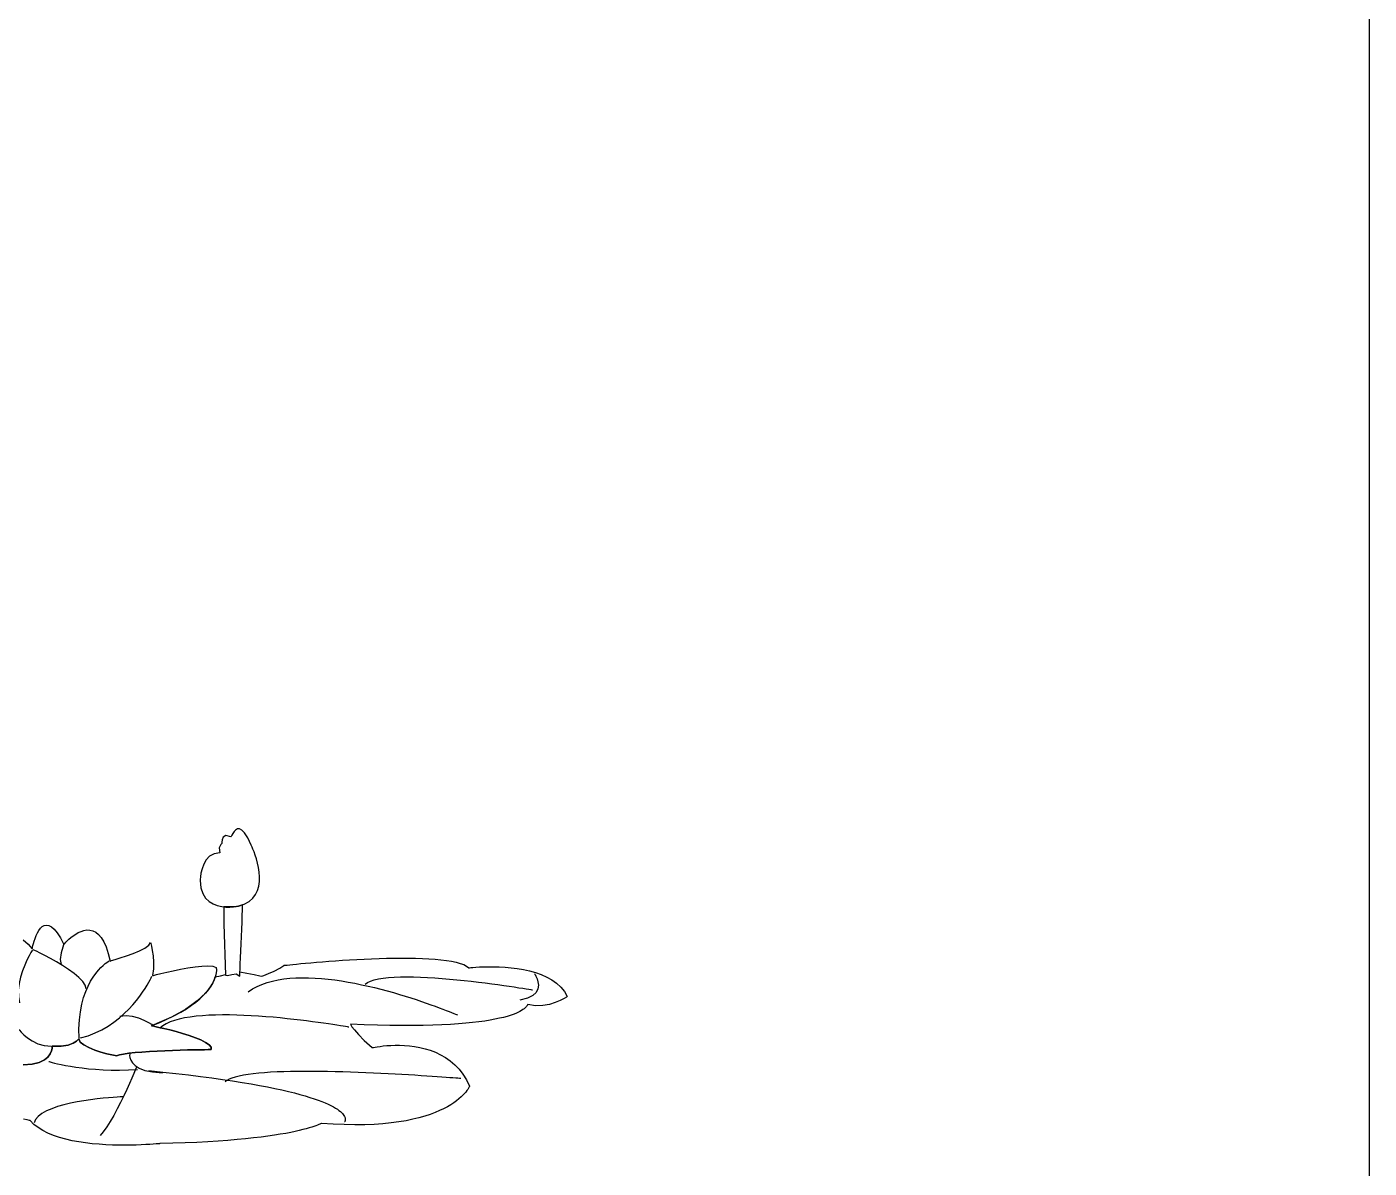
# Model space of a CAD drawing. Extents: x 40 to 170, y 25 to 272.
# Drawn here: x 122.88 to 170.31, y 171.24 to 211.58 of the extents above; entities that cross this region are included whole.
import ezdxf

# ---------------------------------------------------------------- set-up
doc = ezdxf.new("R2010")
doc.units = 0

msp = doc.modelspace()

# ---------------------------------------------------------------- linework, layer by layer
at = {"color": 250, "linetype": 'Continuous'}
for points in [[(39.6891, 271.7001), (170.3108, 271.7001), (170.3108, 25.3), (39.6891, 25.3), (39.6891, 271.7001)], [(129.7007, 182.3811), (129.499356, 182.353382), (129.341076, 182.266988), (129.220685, 182.138456), (129.133011, 181.984323), (129.072878, 181.821129), (129.035115, 181.665411), (129.014546, 181.533708), (129.005999, 181.442558), (129.0043, 181.4085), (129.031572, 181.153411), (129.098145, 180.947803), (129.1968, 180.786616), (129.32032, 180.664791), (129.461484, 180.577269), (129.613075, 180.518991), (129.767874, 180.484898), (129.918663, 180.46993), (130.058223, 180.469028), (130.179335, 180.477133), (130.274781, 180.489186), (130.337342, 180.500128), (130.3598, 180.5049), (130.565326, 180.574417), (130.732272, 180.667755), (130.863892, 180.781544), (130.96344, 180.912414), (131.034169, 181.056996), (131.079333, 181.211919), (131.102187, 181.373813), (131.105983, 181.539309), (131.093975, 181.705037), (131.069417, 181.867628), (131.035563, 182.02371), (130.995667, 182.169915), (130.952981, 182.302872), (130.91076, 182.419212), (130.872258, 182.515564), (130.840728, 182.58856), (130.819424, 182.634828), (130.8116, 182.651), (130.688855, 182.911923), (130.579043, 183.087255), (130.481656, 183.189982), (130.396183, 183.233085), (130.322116, 183.22955), (130.258945, 183.192359), (130.20616, 183.134496), (130.163253, 183.068946), (130.129713, 183.00869), (130.105032, 182.966714), (130.0887, 182.956), (129.917478, 182.996162), (129.822849, 182.944947), (129.782671, 182.849721), (129.774802, 182.75785), (129.7771, 182.7167), (129.736826, 182.679448), (129.679574, 182.567619), (129.7007, 182.3811)], [(129.9004, 178.0576), (129.978203, 178.048664), (130.12165, 178.087738), (130.280622, 178.104217), (130.405, 178.0275), (130.406538, 178.059132), (130.410825, 178.148455), (130.417376, 178.287113), (130.4257, 178.466746), (130.435312, 178.678997), (130.445722, 178.915509), (130.456444, 179.167922), (130.46699, 179.427879), (130.476871, 179.687023), (130.485601, 179.936995), (130.492691, 180.169437), (130.497653, 180.375991), (130.5, 180.5483), (130.3598, 180.5049), (130.288256, 180.491304), (130.102911, 180.471063), (129.8477, 180.475), (129.8477, 179.8799), (129.9004, 178.0576)], [(122.748881, 179.310426), (122.925219, 179.154403), (123.07, 178.9912), (123.072737, 179.005309), (123.081027, 179.044595), (123.094991, 179.104498), (123.11475, 179.18046), (123.140423, 179.267918), (123.172132, 179.362314), (123.209995, 179.459088), (123.254135, 179.55368), (123.304671, 179.641529), (123.361723, 179.718076), (123.425413, 179.77876), (123.495859, 179.819023), (123.573183, 179.834303), (123.657506, 179.820041), (123.748946, 179.771677), (123.847626, 179.684651), (123.953664, 179.554402), (124.067182, 179.376372), (124.1883, 179.146), (124.19639, 179.155523), (124.219784, 179.181922), (124.257167, 179.221941), (124.307223, 179.272328), (124.368637, 179.329825), (124.440094, 179.39118), (124.520278, 179.453137), (124.607874, 179.512441), (124.701568, 179.565838), (124.800043, 179.610073), (124.901984, 179.641891), (125.006077, 179.658037), (125.111006, 179.655257), (125.215456, 179.630296), (125.31811, 179.579899), (125.417656, 179.500812), (125.512776, 179.389779), (125.602155, 179.243546), (125.68448, 179.058859), (125.758433, 178.832462), (125.8227, 178.5611), (125.870535, 178.574458), (125.998938, 178.611887), (126.185252, 178.669422), (126.406823, 178.743098), (126.640996, 178.82895), (126.865115, 178.923011), (127.056525, 179.021317), (127.192572, 179.119902), (127.2506, 179.2148), (127.260735, 179.179792), (127.285321, 179.082192), (127.315628, 178.933134), (127.342929, 178.743752), (127.358494, 178.525179), (127.353594, 178.28855), (127.3195, 178.045), (127.356944, 178.054697), (127.46135, 178.081), (127.620833, 178.119727), (127.823504, 178.166696), (128.057476, 178.217727), (128.310863, 178.268638), (128.571776, 178.315246), (128.82833, 178.35337), (129.068636, 178.37883), (129.280808, 178.387442), (129.452958, 178.375026), (129.5732, 178.3374), (129.574753, 178.32942), (129.577881, 178.306073), (129.580286, 178.268249), (129.579673, 178.216839), (129.573744, 178.152733), (129.560202, 178.07682), (129.536751, 177.989992), (129.501094, 177.893138), (129.450935, 177.787148), (129.383975, 177.672913), (129.297919, 177.551322), (129.19047, 177.423266), (129.05933, 177.289636), (128.902204, 177.151321), (128.716794, 177.009211), (128.500803, 176.864197), (128.251935, 176.717168), (127.967893, 176.569016), (127.646381, 176.42063), (127.2851, 176.2729), (127.317658, 176.266235), (127.408637, 176.246969), (127.547992, 176.216191), (127.72568, 176.174993), (127.931656, 176.124466), (128.155878, 176.065701), (128.3883, 175.999788), (128.61888, 175.927818), (128.837572, 175.850882), (129.034335, 175.770072), (129.199122, 175.686478), (129.321892, 175.60119), (129.392599, 175.515301), (129.4012, 175.4299), (129.372279, 175.429686), (129.289844, 175.428906), (129.160387, 175.427348), (128.990401, 175.424803), (128.786378, 175.42106), (128.55481, 175.41591), (128.30219, 175.409143), (128.035009, 175.400548), (127.75976, 175.389916), (127.482936, 175.377036), (127.211029, 175.361699), (126.95053, 175.343693), (126.707932, 175.32281), (126.489728, 175.29884), (126.30241, 175.271571), (126.15247, 175.240795), (126.0464, 175.2063), (126.001534, 175.21562), (125.881192, 175.242636), (125.706756, 175.285933), (125.499608, 175.344098), (125.281133, 175.415714), (125.072711, 175.499367), (124.895727, 175.593642), (124.771562, 175.697125), (124.7216, 175.8084), (124.701692, 175.784504), (124.636867, 175.726196), (124.519475, 175.65355), (124.341867, 175.586637), (124.096392, 175.54553), (123.7754, 175.5503), (123.776261, 175.527871), (123.772095, 175.467709), (123.752778, 175.380504), (123.708187, 175.276946), (123.628198, 175.167725), (123.502689, 175.06353), (123.321535, 174.975051), (123.074613, 174.912978), (122.7518, 174.888)], [(123.0807, 178.9584), (123.064894, 178.932332), (123.022298, 178.858365), (122.960141, 178.74285), (122.885655, 178.592142), (122.80607, 178.412592), (122.728617, 178.210555), (122.660526, 177.992382), (122.609028, 177.764427), (122.581354, 177.533043), (122.584735, 177.304583), (122.6264, 177.0854)], [(124.9832, 177.5757), (124.948547, 177.702678), (124.858284, 177.838169), (124.722571, 177.978924), (124.551566, 178.121694), (124.355429, 178.26323), (124.14432, 178.400283), (123.928397, 178.529603), (123.71782, 178.647942), (123.522748, 178.752051), (123.353341, 178.83868), (123.219758, 178.904581), (123.132158, 178.946504), (123.1007, 178.9612)], [(124.1835, 179.1295), (124.15382, 179.045175), (124.096813, 178.84685), (124.060523, 178.6165), (124.093, 178.4361)], [(129.5388, 177.9967), (129.726388, 178.03815), (129.8998, 178.0793), (129.9004, 178.0576), (129.978203, 178.048664), (130.12165, 178.087738), (130.280622, 178.104217), (130.405, 178.0275), (130.4119, 178.1738), (130.659758, 178.133883), (130.912837, 178.083213), (131.109723, 178.039686), (131.189, 178.0212), (131.254988, 178.047023), (131.417864, 178.114122), (131.624996, 178.206938), (131.823752, 178.309917), (131.9615, 178.4075), (131.975318, 178.409015), (132.015774, 178.413372), (132.081371, 178.420292), (132.170614, 178.429496), (132.282007, 178.440704), (132.414052, 178.453636), (132.565254, 178.468012), (132.734116, 178.483553), (132.919142, 178.499979), (133.118835, 178.51701), (133.3317, 178.534367), (133.55624, 178.55177), (133.790959, 178.56894), (134.034361, 178.585596), (134.284948, 178.601459), (134.541226, 178.61625), (134.801697, 178.629688), (135.064865, 178.641494), (135.329235, 178.651389), (135.593309, 178.659092), (135.855591, 178.664324), (136.114586, 178.666805), (136.368796, 178.666257), (136.616726, 178.662398), (136.856879, 178.654949), (137.087759, 178.643631), (137.30787, 178.628164), (137.515714, 178.608268), (137.709797, 178.583664), (137.888622, 178.554071), (138.050692, 178.519211), (138.194511, 178.478804), (138.318583, 178.432569), (138.421411, 178.380228), (138.5015, 178.3215), (138.518492, 178.323469), (138.567599, 178.328602), (138.646018, 178.335735), (138.750946, 178.343705), (138.879582, 178.351348), (139.029122, 178.357503), (139.196763, 178.361005), (139.379703, 178.360691), (139.575139, 178.355399), (139.780268, 178.343964), (139.992288, 178.325225), (140.208395, 178.298018), (140.425788, 178.261179), (140.641662, 178.213545), (140.853217, 178.153954), (141.057648, 178.081243), (141.252154, 177.994247), (141.433931, 177.891804), (141.600177, 177.772752), (141.748089, 177.635925), (141.874864, 177.480162), (141.9777, 177.3043), (141.947921, 177.284426), (141.86312, 177.233636), (141.730107, 177.165181), (141.555688, 177.092312), (141.34667, 177.028279), (141.109861, 176.986333), (140.852069, 176.979723), (140.5801, 177.0217), (140.579506, 177.019494), (140.577241, 177.013067), (140.572576, 177.002705), (140.564786, 176.988696), (140.553142, 176.971326), (140.536919, 176.950883), (140.515388, 176.927652), (140.487823, 176.901921), (140.453497, 176.873977), (140.411683, 176.844105), (140.361653, 176.812594), (140.302681, 176.77973), (140.23404, 176.745799), (140.155003, 176.711089), (140.064842, 176.675885), (139.962831, 176.640476), (139.848243, 176.605148), (139.72035, 176.570188), (139.578426, 176.535881), (139.421743, 176.502516), (139.249574, 176.470379), (139.061193, 176.439757), (138.855872, 176.410936), (138.632885, 176.384204), (138.391504, 176.359846), (138.131003, 176.338151), (137.850653, 176.319405), (137.549729, 176.303894), (137.227503, 176.291905), (136.883248, 176.283725), (136.516237, 176.279642), (136.125744, 176.279941), (135.71104, 176.284909), (135.2714, 176.294834), (134.806095, 176.310002), (134.3144, 176.3307), (134.326692, 176.308305), (134.370833, 176.240541), (134.457725, 176.126538), (134.598267, 175.965426), (134.803358, 175.756337), (135.0839, 175.4984), (135.096132, 175.501062), (135.131707, 175.508241), (135.188943, 175.518723), (135.266156, 175.531298), (135.361666, 175.544754), (135.473788, 175.557877), (135.600841, 175.569457), (135.741143, 175.578281), (135.89301, 175.583137), (136.054761, 175.582813), (136.224713, 175.576097), (136.401183, 175.561778), (136.58249, 175.538642), (136.766951, 175.505479), (136.952883, 175.461075), (137.138604, 175.40422), (137.322432, 175.333701), (137.502684, 175.248305), (137.677677, 175.146822), (137.84573, 175.028038), (138.00516, 174.890743), (138.154284, 174.733723), (138.291421, 174.555768), (138.414887, 174.355664), (138.523, 174.1322), (138.52088, 174.127416), (138.514134, 174.113518), (138.502183, 174.091182), (138.48445, 174.061089), (138.460355, 174.023915), (138.429321, 173.98034), (138.39077, 173.931041), (138.344122, 173.876697), (138.2888, 173.817986), (138.224224, 173.755587), (138.149818, 173.690179), (138.065002, 173.622438), (137.969198, 173.553044), (137.861828, 173.482675), (137.742313, 173.412009), (137.610075, 173.341725), (137.464536, 173.272501), (137.305117, 173.205015), (137.13124, 173.139946), (136.942326, 173.077971), (136.737798, 173.019771), (136.517076, 172.966021), (136.279583, 172.917402), (136.024741, 172.874591), (135.75197, 172.838266), (135.460692, 172.809107), (135.150329, 172.78779), (134.820304, 172.774996), (134.470036, 172.771401), (134.098948, 172.777685), (133.706463, 172.794525), (133.292, 172.8226), (133.288583, 172.820596), (133.27793, 172.81475), (133.259434, 172.805313), (133.23249, 172.792534), (133.196492, 172.776663), (133.150834, 172.757949), (133.094912, 172.736643), (133.028119, 172.712994), (132.949851, 172.687252), (132.8595, 172.659667), (132.756462, 172.630488), (132.640131, 172.599966), (132.509902, 172.568351), (132.365168, 172.535891), (132.205325, 172.502838), (132.029766, 172.469439), (131.837887, 172.435947), (131.629081, 172.40261), (131.402743, 172.369677), (131.158267, 172.3374), (130.895047, 172.306027), (130.612479, 172.275809), (130.309956, 172.246995), (129.986874, 172.219835), (129.642625, 172.194579), (129.276605, 172.171477), (128.888208, 172.150778), (128.476829, 172.132732), (128.041861, 172.11759), (127.5827, 172.1056), (127.567221, 172.104048), (127.522176, 172.099832), (127.449653, 172.093613), (127.351741, 172.086052), (127.230528, 172.07781), (127.088104, 172.069549), (126.926555, 172.061928), (126.74797, 172.05561), (126.554439, 172.051255), (126.348049, 172.049525), (126.130889, 172.051079), (125.905048, 172.05658), (125.672613, 172.066687), (125.435673, 172.082063), (125.196316, 172.103369), (124.956632, 172.131264), (124.718708, 172.166411), (124.484632, 172.20947), (124.256495, 172.261102), (124.036382, 172.321968), (123.826384, 172.392729), (123.628589, 172.474047), (123.445084, 172.566582), (123.277959, 172.670995), (123.129301, 172.787947), (123.0012, 172.9181), (122.97307, 172.924752), (122.893613, 172.944247), (122.770231, 172.975896)], [(124.7272, 175.8287), (124.723295, 176.168825), (124.740061, 176.481974), (124.775019, 176.769063), (124.825688, 177.031006), (124.889591, 177.268716), (124.964248, 177.483107), (125.04718, 177.675095), (125.135907, 177.845592), (125.22795, 177.995513), (125.32083, 178.125771), (125.412068, 178.237282), (125.499185, 178.330959), (125.579701, 178.407717), (125.651138, 178.468468), (125.711015, 178.514128), (125.756854, 178.545611), (125.786175, 178.56383), (125.7965, 178.5697)], [(122.7518, 174.888), (123.074613, 174.912978), (123.321535, 174.975051), (123.502689, 175.06353), (123.628198, 175.167725), (123.708187, 175.276946), (123.752778, 175.380504), (123.772095, 175.467709), (123.776261, 175.527871), (123.7754, 175.5503), (124.096392, 175.54553), (124.341867, 175.586637), (124.519475, 175.65355), (124.636867, 175.726196), (124.701692, 175.784504), (124.7216, 175.8084), (124.771562, 175.697125), (124.895727, 175.593642), (125.072711, 175.499367), (125.281133, 175.415714), (125.499608, 175.344098), (125.706756, 175.285933), (125.881192, 175.242636), (126.001534, 175.21562), (126.0464, 175.2063), (126.15247, 175.240795), (126.30241, 175.271571), (126.489728, 175.29884), (126.707932, 175.32281), (126.95053, 175.343693), (127.211029, 175.361699), (127.482936, 175.377036), (127.75976, 175.389916), (128.035009, 175.400548), (128.30219, 175.409143), (128.55481, 175.41591), (128.786378, 175.42106), (128.990401, 175.424803), (129.160387, 175.427348), (129.289844, 175.428906), (129.372279, 175.429686), (129.4012, 175.4299), (129.392599, 175.515301), (129.321892, 175.60119), (129.199122, 175.686478), (129.034335, 175.770072), (128.837572, 175.850882), (128.61888, 175.927818), (128.3883, 175.999788), (128.155878, 176.065701), (127.931656, 176.124466), (127.72568, 176.174993), (127.547992, 176.216191), (127.408637, 176.246969), (127.317658, 176.266235), (127.2851, 176.2729), (127.583358, 176.393541), (127.854779, 176.514728), (128.100618, 176.635974), (128.322127, 176.756795), (128.52056, 176.876705), (128.69717, 176.995219), (128.853212, 177.111849), (128.989938, 177.226113), (129.108601, 177.337522), (129.210456, 177.445592), (129.296756, 177.549838), (129.368755, 177.649773), (129.427705, 177.744913), (129.47486, 177.834771), (129.511474, 177.918862), (129.5388, 177.9967)], [(124.7816, 175.8429), (125.049585, 175.921112), (125.301445, 176.018578), (125.537367, 176.132614), (125.757538, 176.260537), (125.962145, 176.399661), (126.151377, 176.547302), (126.325421, 176.700776), (126.484464, 176.857398), (126.628694, 177.014484), (126.758298, 177.16935), (126.873463, 177.319311), (126.974378, 177.461683), (127.061229, 177.593781), (127.134204, 177.712921), (127.19349, 177.816419), (127.239276, 177.901591), (127.271748, 177.965751), (127.291093, 178.006215), (127.2975, 178.0203)], [(130.7063, 177.4755), (130.857445, 177.574844), (131.019183, 177.661819), (131.190811, 177.736917), (131.371626, 177.800631), (131.560925, 177.853454), (131.758004, 177.895878), (131.962162, 177.928396), (132.172695, 177.9515), (132.388899, 177.965684), (132.610073, 177.97144), (132.835512, 177.96926), (133.064515, 177.959637), (133.296377, 177.943064), (133.530396, 177.920033), (133.76587, 177.891038), (134.002094, 177.85657), (134.238366, 177.817122), (134.473983, 177.773187), (134.708243, 177.725258), (134.940441, 177.673828), (135.169875, 177.619388), (135.395842, 177.562431), (135.617639, 177.503451), (135.834564, 177.442939), (136.045912, 177.381389), (136.250981, 177.319293), (136.449068, 177.257143), (136.63947, 177.195433), (136.821485, 177.134655), (136.994408, 177.075302), (137.157537, 177.017866), (137.310169, 176.962839), (137.451602, 176.910715), (137.581131, 176.861987), (137.698055, 176.817146), (137.801669, 176.776685), (137.891272, 176.741098), (137.966159, 176.710876), (138.025629, 176.686513), (138.068977, 176.668501), (138.095502, 176.657332), (138.1045, 176.6535)], [(134.8356, 177.7427), (134.919743, 177.802242), (135.027814, 177.853047), (135.158069, 177.895565), (135.308763, 177.930245), (135.478154, 177.957536), (135.664495, 177.977886), (135.866042, 177.991745), (136.081052, 177.999561), (136.307779, 178.001784), (136.54448, 177.998862), (136.789409, 177.991245), (137.040823, 177.979381), (137.296978, 177.963719), (137.556128, 177.944709), (137.816529, 177.922798), (138.076438, 177.898437), (138.334109, 177.872075), (138.587798, 177.844159), (138.835761, 177.815139), (139.076253, 177.785465), (139.307531, 177.755584), (139.527849, 177.725946), (139.735463, 177.697), (139.92863, 177.669195), (140.105603, 177.64298), (140.26464, 177.618804), (140.403996, 177.597115), (140.521926, 177.578363), (140.616685, 177.562996), (140.686531, 177.551464), (140.729717, 177.544216), (140.7445, 177.5417)], [(140.8249, 178.1044), (140.838485, 178.082856), (140.870879, 178.023689), (140.909542, 177.935099), (140.941934, 177.825286), (140.955513, 177.70245), (140.937738, 177.57479), (140.876071, 177.450505), (140.757969, 177.337795), (140.570892, 177.24486), (140.3023, 177.1799)], [(127.3313, 176.2942), (127.293576, 176.318178), (127.189743, 176.378272), (127.033812, 176.45672), (126.839792, 176.535758), (126.621694, 176.597626), (126.393526, 176.62456), (126.1693, 176.5988)], [(134.2574, 176.2261), (134.244677, 176.228319), (134.207374, 176.23472), (134.14679, 176.244918), (134.064221, 176.258529), (133.960966, 176.275167), (133.838325, 176.294448), (133.697593, 176.315986), (133.540071, 176.339398), (133.367055, 176.364298), (133.179844, 176.390302), (132.979736, 176.417025), (132.76803, 176.444081), (132.546023, 176.471087), (132.315013, 176.497658), (132.076299, 176.523408), (131.831179, 176.547952), (131.580951, 176.570907), (131.326912, 176.591888), (131.070363, 176.610508), (130.812599, 176.626385), (130.55492, 176.639132), (130.298623, 176.648366), (130.045007, 176.6537), (129.79537, 176.654752), (129.55101, 176.651135), (129.313226, 176.642465), (129.083314, 176.628358), (128.862574, 176.608428), (128.652303, 176.58229), (128.4538, 176.549561), (128.268363, 176.509854), (128.09729, 176.462786), (127.941879, 176.407971), (127.803428, 176.345025), (127.683236, 176.273563), (127.5826, 176.1932)], [(122.5986, 176.1397), (122.618357, 176.114202), (122.676686, 176.046981), (122.772175, 175.951945), (122.903413, 175.843), (123.068986, 175.734055), (123.267483, 175.639019), (123.497492, 175.571798), (123.7576, 175.5463)], [(126.5194, 175.2865), (126.516891, 175.268745), (126.515599, 175.220358), (126.524878, 175.14866), (126.554082, 175.060967), (126.612563, 174.9646), (126.709674, 174.866877), (126.854771, 174.775116), (127.057205, 174.696638), (127.32633, 174.638759), (127.6715, 174.6088)], [(123.6609, 175.0093), (123.673713, 175.005315), (123.711659, 174.994114), (123.774004, 174.976824), (123.860011, 174.954576), (123.968943, 174.928499), (124.100064, 174.899722), (124.252638, 174.869373), (124.425929, 174.838583), (124.619199, 174.80848), (124.831714, 174.780194), (125.062737, 174.754853), (125.31153, 174.733587), (125.577359, 174.717525), (125.859487, 174.707796), (126.157177, 174.705529), (126.469694, 174.711854), (126.7963, 174.7279)], [(126.7561, 174.8083), (126.744775, 174.78057), (126.712267, 174.702127), (126.660772, 174.580089), (126.59249, 174.421576), (126.509616, 174.233706), (126.414349, 174.0236), (126.308888, 173.798375), (126.195428, 173.565151), (126.076169, 173.331048), (125.953308, 173.103183), (125.829043, 172.888677), (125.705572, 172.694649), (125.585091, 172.528217), (125.4698, 172.3965)], [(127.1982, 174.6877), (127.68704, 174.637508), (128.152511, 174.5866), (128.595181, 174.535058), (129.015617, 174.482963), (129.414388, 174.430397), (129.792059, 174.377442), (130.149199, 174.32418), (130.486376, 174.270692), (130.804155, 174.21706), (131.103106, 174.163367), (131.383795, 174.109693), (131.64679, 174.056121), (131.892658, 174.002732), (132.121967, 173.949608), (132.335283, 173.896831), (132.533176, 173.844482), (132.716211, 173.792644), (132.884957, 173.741398), (133.03998, 173.690826), (133.181849, 173.64101), (133.31113, 173.592031), (133.428391, 173.543971), (133.5342, 173.496913), (133.629124, 173.450937), (133.71373, 173.406125), (133.788586, 173.36256), (133.854259, 173.320323), (133.911317, 173.279495), (133.960327, 173.24016), (134.001856, 173.202397), (134.036472, 173.16629), (134.064743, 173.13192), (134.087235, 173.099368), (134.104517, 173.068717), (134.117155, 173.040048), (134.125718, 173.013443), (134.130772, 172.988984), (134.132885, 172.966752), (134.132624, 172.946829), (134.130557, 172.929298), (134.127251, 172.914239), (134.123274, 172.901735), (134.119193, 172.891867), (134.115575, 172.884718), (134.112988, 172.880368), (134.112, 172.8789)], [(138.2121, 174.4064), (138.200497, 174.407372), (138.166369, 174.410194), (138.110734, 174.414719), (138.034612, 174.420805), (137.939022, 174.428305), (137.824983, 174.437078), (137.693515, 174.446976), (137.545636, 174.457858), (137.382367, 174.469577), (137.204726, 174.48199), (137.013733, 174.494952), (136.810406, 174.508318), (136.595766, 174.521946), (136.370832, 174.535689), (136.136622, 174.549404), (135.894156, 174.562946), (135.644453, 174.576172), (135.388533, 174.588935), (135.127414, 174.601093), (134.862117, 174.612501), (134.59366, 174.623014), (134.323062, 174.632488), (134.051344, 174.640778), (133.779524, 174.647741), (133.508621, 174.653231), (133.239654, 174.657105), (132.973644, 174.659218), (132.711609, 174.659426), (132.454568, 174.657583), (132.203541, 174.653547), (131.959547, 174.647172), (131.723606, 174.638315), (131.496736, 174.62683), (131.279957, 174.612573), (131.074288, 174.5954), (130.880748, 174.575167), (130.700357, 174.551729), (130.534134, 174.524942), (130.383098, 174.494661), (130.248268, 174.460743), (130.130664, 174.423041), (130.031306, 174.381414), (129.951211, 174.335715), (129.8914, 174.2858)], [(126.2737, 173.7632), (126.250142, 173.762116), (126.182771, 173.758535), (126.076547, 173.751965), (125.936427, 173.741914), (125.767369, 173.72789), (125.57433, 173.7094), (125.362268, 173.685952), (125.136141, 173.657055), (124.900908, 173.622215), (124.661525, 173.58094), (124.42295, 173.532739), (124.190142, 173.477119), (123.968059, 173.413588), (123.761657, 173.341653), (123.575895, 173.260822), (123.41573, 173.170604), (123.286121, 173.070506), (123.192025, 172.960035), (123.1384, 172.8387)]]:
    msp.add_lwpolyline(points, dxfattribs=at)

doc.saveas('drawing.dxf')
